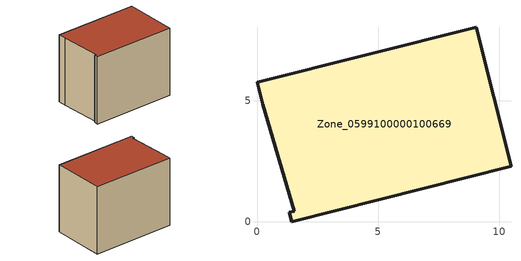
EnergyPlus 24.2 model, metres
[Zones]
Zone_0599100000100669
 floor ground (C_G): 1.34,0.39 1.54,0.44 0.23,4.85 0,5.77 9.06,8.04 10.49,2.3 1.44,0 z0
 wall outside (C_F): 1.44,0 10.49,2.3 9.06,8.04 0,5.77 0.23,4.85 1.54,0.44 1.34,0.39 1.44,0 z0:7.56
 roof outside (C_R): 1.54,0.44 1.34,0.39 1.44,0 10.49,2.3 9.06,8.04 0,5.77 0.23,4.85 z7.56
[BUILDING]
Pand.0599100000100669: North Axis=0; Terrain=City; Loads Convergence Tolerance Value=0.04; Temperature Convergence Tolerance Value=0.4; Solar Distribution=FullExterior; Maximum Number of Warmup Days=25; Minimum Number of Warmup Days=1
[Site:Location]
Rotterdam.The.Hague.AP_ZH_NLD Design_Conditions: Latitude=51.96; Longitude=4.45; Time Zone=1; Elevation=-4.5
[SITE:GROUNDTEMPERATURE:BUILDINGSURFACE]
18, 18, 18, 18, 18, 18, 18, 18, 18, 18, 18, 18
[MATERIAL] Thermal Absorptance=0.9; Solar Absorptance=0.7; Visible Absorptance=0.7
Name | Roughness | Thickness | Conductivity | Density | Specific Heat
G.TI.1965-1974 | MediumSmooth | 0.15 | 0.882353 | 540 | 1210
F.TI.1965-1974 | Rough | 0.3 | 0.697674 | 1920 | 840
R.TI.1965-1974 | MediumRough | 0.2 | 0.232558 | 1500 | 1000
[CONSTRUCTION]
C_G: G.TI.1965-1974
C_F: F.TI.1965-1974
C_R: R.TI.1965-1974
[ZONE]
Zone_0599100000100669: Type=1; Multiplier=1; Ceiling Height=Autocalculate; Volume=Autocalculate; Floor Area=autocalculate; Part of Total Floor Area=Yes
[ZONEINFILTRATION:DESIGNFLOWRATE]
Infil_Zone_0599100000100669: Zone or ZoneList or Space or SpaceList=Zone_0599100000100669; Schedule=AlwaysOn; Design Flow Rate Calculation Method=Flow/Area; Flow Rate per Floor Area=0.003; Constant Term Coefficient=1; Temperature Term Coefficient=0; Velocity Term Coefficient=0; Velocity Squared Term Coefficient=0
[HVACTEMPLATE:ZONE:IDEALLOADSAIRSYSTEM]
Zone_0599100000100669: Maximum Heating Supply Air Temperature=50; Minimum Cooling Supply Air Temperature=13; Maximum Heating Supply Air Humidity Ratio=0.0156; Minimum Cooling Supply Air Humidity Ratio=0.0077; Heating Limit=NoLimit; Cooling Limit=NoLimit; Dehumidification Control Type=ConstantSensibleHeatRatio; Cooling Sensible Heat Ratio=0.7; Dehumidification Setpoint=60; Humidification Control Type=None; Humidification Setpoint=30; Outdoor Air Method=None; Outdoor Air Flow Rate per Person=0.00944; Outdoor Air Flow Rate per Zone Floor Area=0; Outdoor Air Flow Rate per Zone=0; Demand Controlled Ventilation Type=None; Outdoor Air Economizer Type=NoEconomizer; Heat Recovery Type=None; Sensible Heat Recovery Effectiveness=0.7; Latent Heat Recovery Effectiveness=0.65
[ZONECONTROL:THERMOSTAT]
ThermostatControl_Zone_0599100000100669: Zone or ZoneList=Zone_0599100000100669; Control Type Schedule=DualSetpointControlType; Control 1=Thermostat_Zone_0599100000100669; Temperature Difference Between Cutout And Setpoint=0
[THERMOSTATSETPOINT:DUALSETPOINT]
Thermostat_Zone_0599100000100669: Heating Setpoint Temperature Schedule=HeatingSetpoint_Zone_0599100000100669; Cooling Setpoint Temperature Schedule=CoolingSetpoint_Zone_0599100000100669
[SCHEDULE:COMPACT]
HeatingSetpoint_Zone_0599100000100669: Through: 12/31, For: AllDays, Until: 24:00, 21
CoolingSetpoint_Zone_0599100000100669: Through: 12/31, For: AllDays, Until: 24:00, 24
DualSetpointControlType: Through: 12/31, For: AllDays, Until: 24:00, 4
AlwaysOn: Through: 12/31, For: AllDays, Until: 24:00, 1
